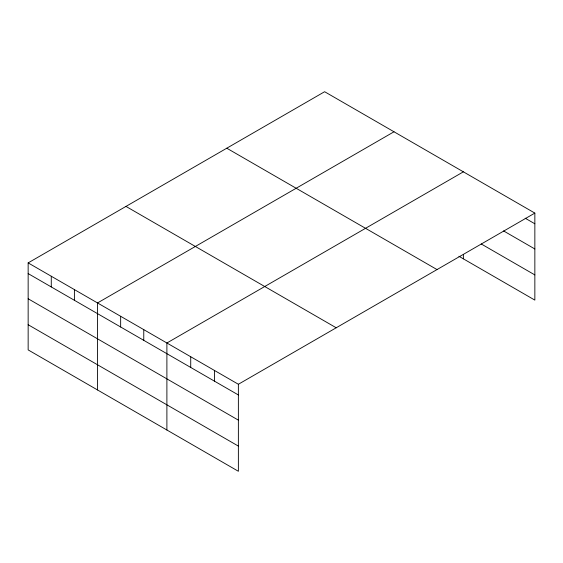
<?xml version="1.0" encoding="UTF-8"?>
<svg xmlns="http://www.w3.org/2000/svg" width="563" height="563" viewBox="0 0 563 563"><rect width="100%" height="100%" fill="white"/><g stroke="black" fill="none" stroke-linecap="round" stroke-linejoin="round"><path stroke-width="0.84" d="M28.15 262.893L238.374 384.262L238.374 471.28L28.15 349.904L28.15 262.893L324.626 91.72L534.85 213.096L534.85 300.107L458.901 256.256M394.001 131.777L97.526 302.943L97.526 389.962M463.377 171.828L166.894 343.001L166.894 430.012M238.374 384.262L534.85 213.096M525.173 218.198L534.85 223.785M503.582 230.921L534.85 248.973M481.245 243.969L534.85 274.92M226.79 148.21L437.015 269.578M125.985 206.41L336.21 327.779M28.15 273.59L238.374 394.959M28.15 298.77L238.374 420.146M28.15 324.724L238.374 446.093M463.377 254.497L463.377 258.839M214.545 370.51L214.545 381.2M190.723 356.752L190.723 367.449M143.769 329.644L143.769 340.341M120.651 316.293L120.651 326.99M74.4 289.593L74.4 300.29M51.275 276.243L51.275 286.94"/></g></svg>
